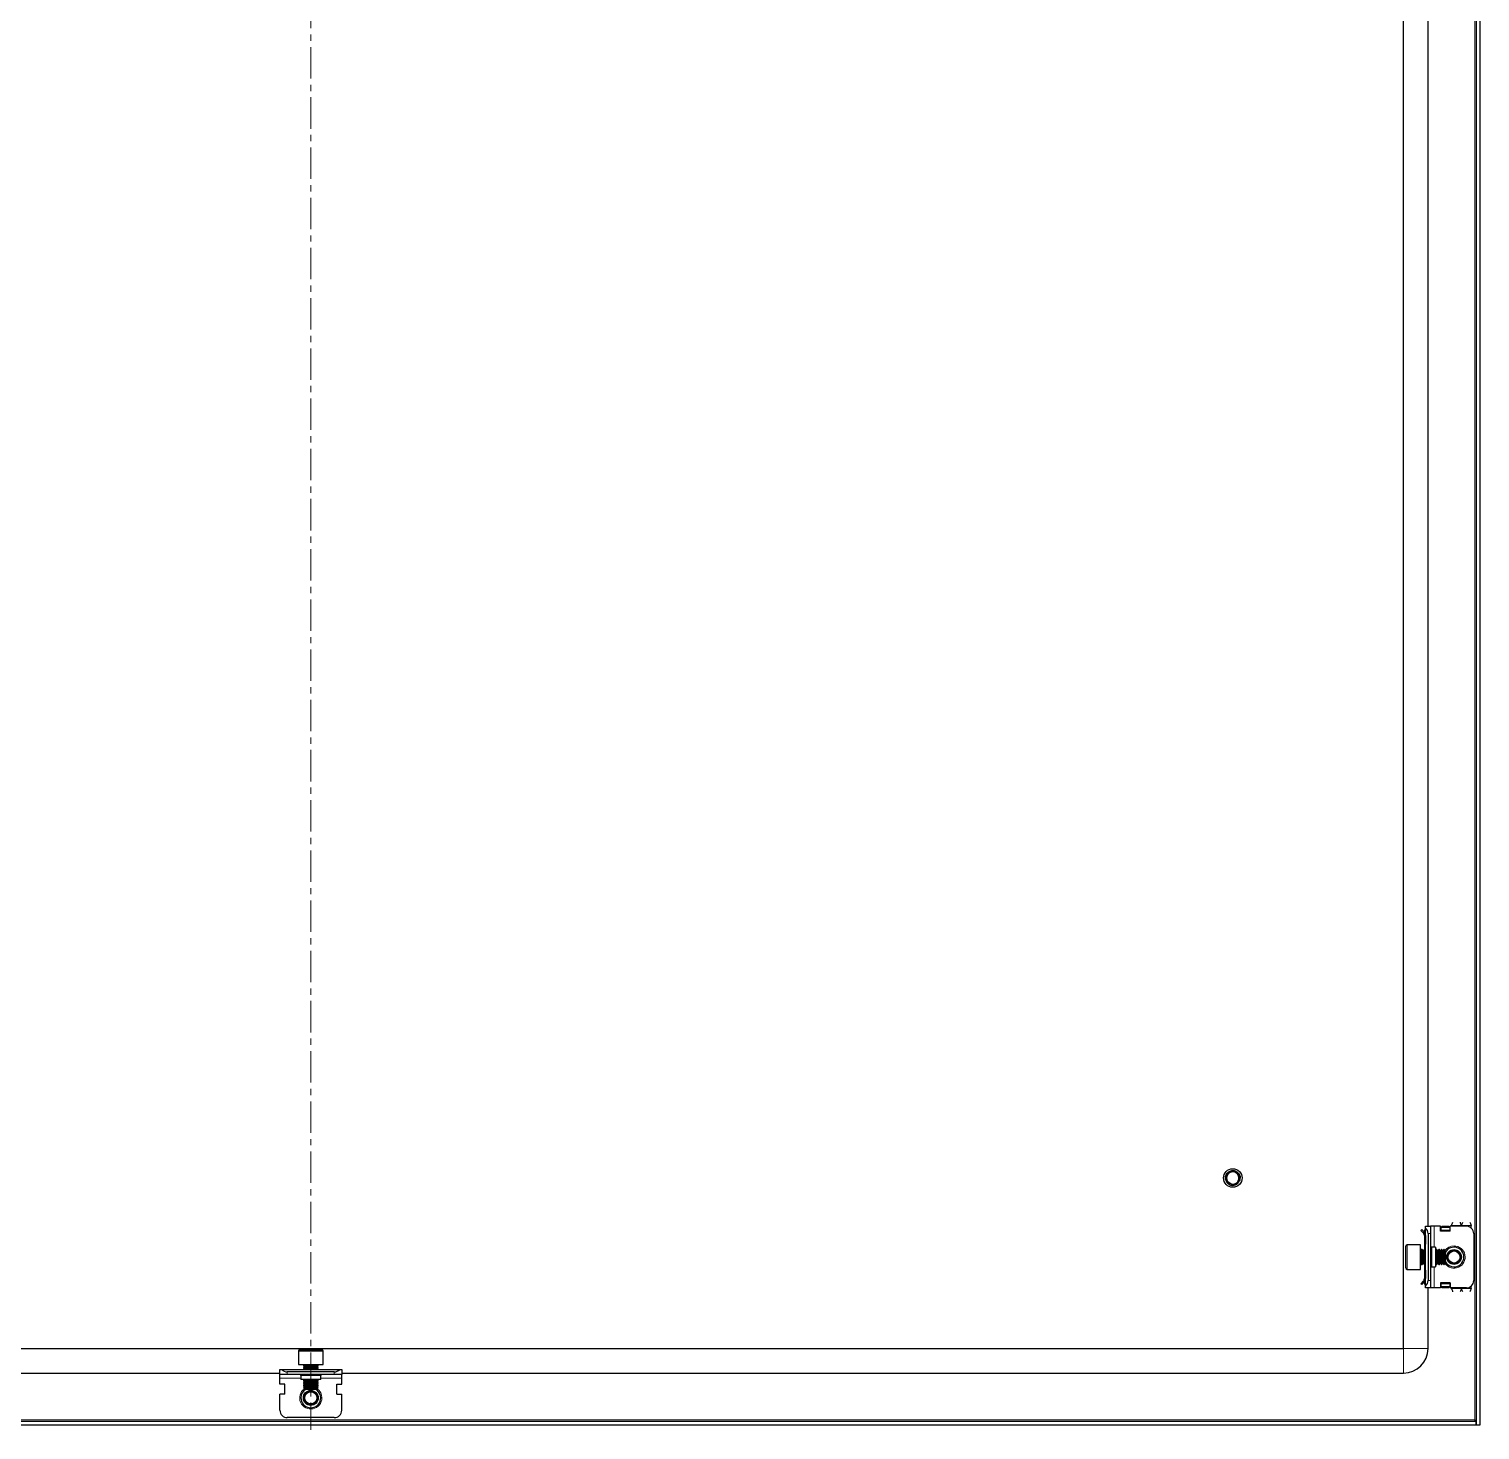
# Model space of a CAD drawing. Header units: millimetres. Extents: x -456 to 1943, y -979 to 1408.
# Drawn here: x 1356 to 1943, y -860 to -293 of the extents above; entities that cross this region are included whole.
import ezdxf

# ---------------------------------------------------------------- set-up
doc = ezdxf.new("R2010")
doc.units = ezdxf.units.MM
doc.linetypes.add('CENTERX2', pattern=[20.32, 12.7, -2.54, 2.54, -2.54])
doc.layers.add('FORMAT', color=7, linetype='Continuous')

msp = doc.modelspace()

# ---------------------------------------------------------------- linework, layer by layer
at = {"color": 8, "linetype": 'Continuous', "lineweight": 18}
for p, q in [((1940.56, 1300.48), (1940.56, -856.32)), ((1920.66, -779.92), (1920.16, -779.92)), ((1920.66, -779.42), (1920.45, -779.21)), ((1924.16, -777.92), (1924.16, -786.42)), ((1930.41, -779.57), (1926.91, -779.57)), ((1931.16, -777.67), (1935.16, -777.67)), ((1939.16, -777.67), (1935.16, -777.67)), ((1913.26, -785.42), (1913.26, -787.73)), ((1922.66, -780.92), (1921.66, -780.92)), ((1923.16, -786.42), (1923.16, -794.42)), ((1913.26, -787.73), (1913.26, -795.42)), ((1918.91, -787.42), (1918.91, -793.42)), ((1924.16, -794.42), (1924.16, -802.92)), ((1920.66, -800.92), (1920.16, -800.92)), ((1920.66, -801.42), (1920.45, -801.63)), ((1921.66, -799.92), (1922.66, -799.92)), ((1926.91, -801.27), (1930.41, -801.27)), ((1935.16, -803.17), (1931.16, -803.17)), ((1939.16, -803.17), (1935.16, -803.17)), ((1911.66, -827.42), (1911.66, -837.42)), ((1911.66, -827.42), (1921.66, -827.42)), ((1472.35, -828.52), (1464.66, -828.52)), ((1474.66, -828.52), (1472.35, -828.52)), ((1460.16, -836.92), (1460.16, -837.92)), ((1473.66, -838.42), (1465.66, -838.42)), ((1472.66, -834.17), (1466.66, -834.17)), ((1479.16, -837.92), (1479.16, -836.92)), ((1465.66, -839.42), (1457.16, -839.42)), ((1482.16, -839.42), (1473.66, -839.42)), ((1940.56, -856.32), (998.76, -856.32))]:
    msp.add_line(p, q, dxfattribs=at)
at = {"color": 7, "linetype": 'Continuous', "lineweight": 25}
for p, q in [((1941.16, 1302.58), (1941.16, -858.42)), ((1942.66, 1302.58), (1942.66, -858.42)), ((1911.66, -827.42), (1911.66, 1271.58)), ((1921.66, -777.92), (1921.66, -102.92)), ((1839.88, -757.3), (1839.98, -757.12)), ((1839.89, -757.31), (1839.99, -757.12)), ((1840.39, -756.46), (1840.56, -756.33)), ((1842.06, -755.48), (1842.02, -755.49)), ((1843.2, -755.47), (1843.16, -755.46)), ((1843.38, -755.51), (1843.34, -755.5)), ((1843.56, -755.56), (1843.51, -755.55)), ((1843.56, -755.61), (1843.77, -755.64)), ((1843.74, -755.62), (1843.69, -755.6)), ((1844.09, -755.79), (1844.05, -755.76)), ((1844.09, -755.79), (1844.09, -755.89)), ((1844.09, -755.79), (1844.23, -755.9)), ((1844.27, -755.89), (1844.23, -755.86)), ((1844.44, -756.01), (1844.4, -755.98)), ((1844.44, -756.01), (1844.65, -756.19)), ((1844.6, -756.13), (1844.56, -756.1)), ((1844.75, -756.27), (1844.72, -756.24)), ((1844.89, -756.41), (1844.86, -756.38)), ((1839.67, -758.23), (1839.66, -758.27)), ((1839.66, -758.42), (1839.66, -758.42)), ((1839.67, -758.23), (1839.73, -757.91)), ((1839.69, -758.02), (1839.68, -758.07)), ((1839.72, -757.82), (1839.71, -757.86)), ((1839.77, -757.62), (1839.76, -757.67)), ((1839.82, -757.44), (1839.81, -757.48)), ((1840.37, -759.29), (1840.2, -758.88)), ((1840.5, -760.5), (1840.38, -760.37)), ((1840.39, -760.38), (1840.4, -760.4)), ((1840.5, -760.5), (1840.53, -760.54)), ((1840.64, -760.64), (1840.68, -760.67)), ((1840.8, -760.77), (1840.84, -760.8)), ((1840.96, -760.9), (1841.01, -760.92)), ((1842.46, -761.41), (1843.21, -761.35)), ((1843.35, -761.34), (1843.4, -761.33)), ((1843.54, -761.29), (1843.59, -761.27)), ((1843.73, -761.22), (1843.78, -761.2)), ((1844.11, -761.05), (1843.88, -761.13)), ((1843.92, -761.14), (1843.97, -761.12)), ((1844.28, -760.94), (1844.08, -761.06)), ((1844.1, -760.98), (1844.15, -761.02)), ((1844.11, -761.05), (1844.15, -761.02)), ((1845.47, -757.38), (1845.47, -757.37)), ((1845.58, -759.13), (1845.5, -759.36)), ((1845.53, -757.56), (1845.52, -757.52)), ((1845.52, -759.31), (1845.54, -759.27)), ((1845.58, -757.74), (1845.57, -757.69)), ((1845.58, -759.13), (1845.59, -759.08)), ((1845.62, -757.92), (1845.61, -757.88)), ((1845.62, -758.93), (1845.63, -758.88)), ((1845.66, -758.31), (1845.63, -758.55)), ((1845.64, -758.11), (1845.64, -758.07)), ((1845.64, -758.72), (1845.65, -758.67)), ((1845.66, -758.31), (1845.66, -758.26)), ((1845.66, -758.51), (1845.66, -758.46)), ((1919.1, -779.28), (1918.75, -779.64)), ((1919.72, -780.61), (1918.75, -779.64)), ((1920.07, -780.26), (1919.1, -779.28)), ((1919.72, -780.61), (1920.07, -780.26)), ((1920.16, -779.92), (1920.16, -780.32)), ((1920.45, -779.21), (1920.66, -779.01)), ((1920.66, -777.92), (1922.66, -777.92)), ((1920.66, -778.69), (1920.66, -777.92)), ((1920.66, -802.16), (1920.66, -778.69)), ((1922.66, -777.92), (1922.66, -780.92)), ((1924.16, -777.92), (1922.66, -777.92)), ((1926.66, -777.92), (1924.16, -777.92)), ((1926.66, -779.92), (1926.66, -777.92)), ((1930.66, -779.92), (1926.66, -779.92)), ((1926.91, -778.3), (1927.41, -777.95)), ((1927.41, -778.3), (1926.91, -778.65)), ((1926.91, -778.65), (1926.91, -778.3)), ((1926.91, -779.57), (1926.91, -778.65)), ((1926.91, -779.92), (1926.91, -779.57)), ((1927.41, -777.95), (1927.41, -778.3)), ((1927.41, -777.95), (1929.91, -777.95)), ((1927.41, -778.3), (1929.91, -778.3)), ((1929.91, -778.3), (1929.91, -777.95)), ((1929.91, -777.95), (1930.41, -778.3)), ((1930.41, -778.65), (1929.91, -778.3)), ((1930.41, -778.3), (1930.41, -778.65)), ((1930.41, -778.65), (1930.41, -779.57)), ((1930.41, -779.57), (1930.41, -779.92)), ((1930.46, -778.04), (1930.46, -779.92)), ((1930.66, -778.04), (1930.46, -778.04)), ((1930.66, -779.92), (1930.66, -777.92)), ((1937.16, -777.92), (1930.66, -777.92)), ((1931.16, -777.92), (1931.16, -777.67)), ((1939.16, -778.69), (1939.16, -777.67)), ((1912.66, -788.05), (1912.66, -786.02)), ((1918.66, -785.42), (1913.26, -785.42)), ((1918.66, -787.73), (1918.66, -785.42)), ((1920.16, -781.67), (1920.66, -781.67)), ((1920.16, -781.67), (1920.16, -785.17)), ((1920.66, -785.17), (1920.16, -785.17)), ((1920.16, -785.17), (1920.16, -787.42)), ((1920.66, -781.67), (1920.66, -785.17)), ((1921.66, -780.92), (1921.66, -799.92)), ((1922.66, -780.92), (1922.66, -799.92)), ((1924.66, -786.42), (1923.16, -786.42)), ((1924.66, -786.42), (1924.66, -794.42)), ((1940.16, -780.92), (1940.16, -799.92)), ((1912.66, -794.82), (1912.66, -788.05)), ((1918.66, -795.42), (1918.66, -787.73)), ((1919.27, -787.42), (1918.91, -787.42)), ((1919.66, -787.98), (1919.27, -787.42)), ((1919.27, -792.95), (1919.27, -787.42)), ((1920.05, -787.42), (1919.66, -787.98)), ((1919.66, -792.48), (1919.66, -787.98)), ((1920.27, -787.42), (1920.05, -787.42)), ((1920.05, -792.95), (1920.05, -787.42)), ((1920.66, -787.98), (1920.27, -787.42)), ((1920.27, -792.95), (1920.27, -787.42)), ((1925.05, -787.42), (1924.66, -787.98)), ((1925.27, -787.42), (1925.05, -787.42)), ((1925.05, -792.95), (1925.05, -787.42)), ((1925.66, -787.98), (1925.27, -787.42)), ((1925.27, -792.95), (1925.27, -787.42)), ((1926.05, -787.42), (1925.66, -787.98)), ((1925.66, -792.48), (1925.66, -787.98)), ((1926.27, -787.42), (1926.05, -787.42)), ((1926.05, -792.95), (1926.05, -787.42)), ((1926.66, -787.98), (1926.27, -787.42)), ((1926.27, -792.95), (1926.27, -787.42)), ((1927.05, -787.42), (1926.66, -787.98)), ((1926.66, -792.48), (1926.66, -787.98)), ((1927.27, -787.42), (1927.05, -787.42)), ((1927.05, -792.95), (1927.05, -787.42)), ((1927.66, -787.98), (1927.27, -787.42)), ((1927.27, -792.95), (1927.27, -787.42)), ((1928.05, -787.42), (1927.66, -787.98)), ((1927.66, -792.48), (1927.66, -787.98)), ((1928.11, -787.42), (1928.05, -787.42)), ((1928.05, -792.95), (1928.05, -787.42)), ((1928.66, -787.98), (1928.11, -787.42)), ((1928.11, -788.8), (1928.11, -787.42)), ((1928.11, -793.42), (1928.11, -788.8)), ((1928.66, -789.1), (1928.66, -787.98)), ((1928.66, -792.87), (1928.66, -789.1)), ((1913.26, -795.42), (1918.66, -795.42)), ((1918.91, -793.42), (1919.27, -793.42)), ((1919.27, -793.42), (1919.66, -792.87)), ((1919.27, -793.42), (1919.27, -792.95)), ((1919.66, -792.87), (1919.66, -792.48)), ((1919.66, -792.87), (1920.05, -793.42)), ((1920.05, -793.42), (1920.05, -792.95)), ((1920.05, -793.42), (1920.27, -793.42)), ((1920.16, -793.42), (1920.16, -795.67)), ((1920.16, -795.67), (1920.66, -795.67)), ((1920.16, -795.67), (1920.16, -799.17)), ((1920.27, -793.42), (1920.66, -792.87)), ((1920.27, -793.42), (1920.27, -792.95)), ((1920.66, -795.67), (1920.66, -799.17)), ((1923.16, -794.42), (1924.66, -794.42)), ((1924.66, -792.87), (1925.05, -793.42)), ((1925.05, -793.42), (1925.05, -792.95)), ((1925.05, -793.42), (1925.27, -793.42)), ((1925.27, -793.42), (1925.66, -792.87)), ((1925.27, -793.42), (1925.27, -792.95)), ((1925.66, -792.87), (1925.66, -792.48)), ((1925.66, -792.87), (1926.05, -793.42)), ((1926.05, -793.42), (1926.05, -792.95)), ((1926.05, -793.42), (1926.27, -793.42)), ((1926.27, -793.42), (1926.66, -792.87)), ((1926.27, -793.42), (1926.27, -792.95)), ((1926.66, -792.87), (1926.66, -792.48)), ((1926.66, -792.87), (1927.05, -793.42)), ((1927.05, -793.42), (1927.05, -792.95)), ((1927.05, -793.42), (1927.27, -793.42)), ((1927.27, -793.42), (1927.66, -792.87)), ((1927.27, -793.42), (1927.27, -792.95)), ((1927.66, -792.87), (1927.66, -792.48)), ((1927.66, -792.87), (1928.05, -793.42)), ((1928.05, -793.42), (1928.05, -792.95)), ((1928.05, -793.42), (1928.11, -793.42)), ((1928.11, -793.42), (1928.66, -792.87)), ((1919.72, -800.23), (1918.75, -801.21)), ((1919.1, -801.56), (1918.75, -801.21)), ((1920.07, -800.59), (1919.1, -801.56)), ((1919.72, -800.23), (1920.07, -800.59)), ((1920.16, -799.17), (1920.66, -799.17)), ((1920.16, -800.92), (1920.16, -800.46)), ((1920.66, -801.84), (1920.45, -801.63)), ((1920.66, -802.92), (1920.66, -802.16)), ((1922.66, -802.92), (1920.66, -802.92)), ((1921.66, -827.42), (1921.66, -802.92)), ((1922.66, -799.92), (1922.66, -802.92)), ((1924.16, -802.92), (1922.66, -802.92)), ((1926.66, -802.92), (1924.16, -802.92)), ((1930.66, -800.92), (1926.66, -800.92)), ((1926.66, -800.92), (1926.66, -802.92)), ((1926.91, -801.27), (1926.91, -800.92)), ((1926.91, -802.19), (1926.91, -801.27)), ((1926.91, -802.19), (1927.41, -802.54)), ((1926.91, -802.54), (1926.91, -802.19)), ((1927.41, -802.9), (1926.91, -802.54)), ((1929.91, -802.54), (1927.41, -802.54)), ((1927.41, -802.54), (1927.41, -802.9)), ((1929.91, -802.9), (1927.41, -802.9)), ((1929.91, -802.54), (1930.41, -802.19)), ((1929.91, -802.9), (1929.91, -802.54)), ((1930.41, -802.54), (1929.91, -802.9)), ((1930.41, -800.92), (1930.41, -801.27)), ((1930.41, -801.27), (1930.41, -802.19)), ((1930.41, -802.19), (1930.41, -802.54)), ((1930.46, -800.92), (1930.46, -802.8)), ((1930.46, -802.8), (1930.66, -802.8)), ((1930.66, -800.92), (1930.66, -802.92)), ((1937.16, -802.92), (1930.66, -802.92)), ((1931.16, -803.17), (1931.16, -802.92)), ((1939.16, -803.17), (1939.16, -802.16)), ((1027.66, -827.42), (1911.66, -827.42)), ((1464.66, -828.52), (1464.66, -833.92)), ((1465.26, -827.92), (1472.03, -827.92)), ((1472.03, -827.92), (1474.06, -827.92)), ((1474.66, -833.92), (1474.66, -828.52)), ((1027.66, -837.42), (1457.16, -837.42)), ((1457.16, -837.92), (1457.16, -835.92)), ((1457.16, -835.92), (1457.92, -835.92)), ((1460.16, -837.92), (1457.16, -837.92)), ((1457.16, -839.42), (1457.16, -837.92)), ((1457.92, -835.92), (1481.4, -835.92)), ((1479.16, -836.92), (1460.16, -836.92)), ((1479.16, -837.92), (1460.16, -837.92)), ((1464.66, -833.92), (1472.35, -833.92)), ((1465.66, -838.42), (1465.66, -839.92)), ((1466.66, -834.17), (1466.66, -834.53)), ((1466.66, -834.53), (1467.21, -834.92)), ((1466.66, -834.53), (1467.13, -834.53)), ((1467.21, -834.92), (1466.66, -835.31)), ((1466.66, -835.31), (1466.66, -835.53)), ((1466.66, -835.31), (1467.13, -835.31)), ((1466.66, -835.53), (1467.21, -835.92)), ((1466.66, -835.53), (1467.13, -835.53)), ((1467.13, -834.53), (1472.66, -834.53)), ((1467.13, -835.31), (1472.66, -835.31)), ((1467.13, -835.53), (1472.66, -835.53)), ((1467.21, -834.92), (1467.6, -834.92)), ((1467.6, -834.92), (1472.11, -834.92)), ((1472.11, -834.92), (1472.66, -834.53)), ((1472.66, -835.31), (1472.11, -834.92)), ((1472.11, -835.92), (1472.66, -835.53)), ((1472.35, -833.92), (1474.66, -833.92)), ((1472.66, -834.53), (1472.66, -834.17)), ((1472.66, -835.53), (1472.66, -835.31)), ((1473.66, -839.92), (1473.66, -838.42)), ((1482.16, -837.92), (1479.16, -837.92)), ((1481.4, -835.92), (1482.16, -835.92)), ((1482.16, -835.92), (1482.16, -837.92)), ((1482.16, -837.42), (1911.66, -837.42)), ((1482.16, -839.42), (1482.16, -837.92)), ((1457.16, -841.92), (1457.16, -839.42)), ((1459.16, -841.92), (1457.16, -841.92)), ((1459.16, -845.92), (1459.16, -841.92)), ((1473.66, -839.92), (1465.66, -839.92)), ((1467.21, -839.92), (1466.66, -840.31)), ((1466.66, -840.31), (1466.66, -840.53)), ((1466.66, -840.31), (1467.13, -840.31)), ((1466.66, -840.53), (1467.21, -840.92)), ((1466.66, -840.53), (1467.13, -840.53)), ((1467.21, -840.92), (1466.66, -841.31)), ((1466.66, -841.31), (1466.66, -841.53)), ((1466.66, -841.31), (1467.13, -841.31)), ((1466.66, -841.53), (1467.21, -841.92)), ((1466.66, -841.53), (1467.13, -841.53)), ((1467.21, -841.92), (1466.66, -842.31)), ((1466.66, -842.31), (1466.66, -842.53)), ((1466.66, -842.31), (1467.13, -842.31)), ((1466.66, -842.53), (1467.21, -842.92)), ((1466.66, -842.53), (1467.13, -842.53)), ((1467.21, -842.92), (1466.66, -843.31)), ((1466.66, -843.31), (1466.66, -843.37)), ((1466.66, -843.31), (1467.13, -843.31)), ((1466.66, -843.37), (1467.21, -843.92)), ((1466.66, -843.37), (1471.28, -843.37)), ((1467.13, -840.31), (1472.66, -840.31)), ((1467.13, -840.53), (1472.66, -840.53)), ((1467.13, -841.31), (1472.66, -841.31)), ((1467.13, -841.53), (1472.66, -841.53)), ((1467.13, -842.31), (1472.66, -842.31)), ((1467.13, -842.53), (1472.66, -842.53)), ((1467.13, -843.31), (1472.66, -843.31)), ((1467.21, -840.92), (1467.6, -840.92)), ((1467.21, -841.92), (1467.6, -841.92)), ((1467.21, -842.92), (1467.6, -842.92)), ((1467.21, -843.92), (1470.98, -843.92)), ((1467.6, -840.92), (1472.11, -840.92)), ((1467.6, -841.92), (1472.11, -841.92)), ((1467.6, -842.92), (1472.11, -842.92)), ((1470.98, -843.92), (1472.11, -843.92)), ((1471.28, -843.37), (1472.66, -843.37)), ((1472.66, -840.31), (1472.11, -839.92)), ((1472.11, -840.92), (1472.66, -840.53)), ((1472.66, -841.31), (1472.11, -840.92)), ((1472.11, -841.92), (1472.66, -841.53)), ((1472.66, -842.31), (1472.11, -841.92)), ((1472.11, -842.92), (1472.66, -842.53)), ((1472.66, -843.31), (1472.11, -842.92)), ((1472.11, -843.92), (1472.66, -843.37)), ((1472.66, -840.53), (1472.66, -840.31)), ((1472.66, -841.53), (1472.66, -841.31)), ((1472.66, -842.53), (1472.66, -842.31)), ((1472.66, -843.37), (1472.66, -843.31)), ((1480.16, -841.92), (1482.16, -841.92)), ((1480.16, -845.92), (1480.16, -841.92)), ((1482.16, -841.92), (1482.16, -839.42)), ((1457.16, -852.42), (1457.16, -845.92)), ((1459.16, -845.92), (1457.16, -845.92)), ((1480.16, -845.92), (1482.16, -845.92)), ((1482.16, -852.42), (1482.16, -845.92)), ((1940.96, -856.92), (998.36, -856.92)), ((1479.16, -855.42), (1460.16, -855.42)), ((1940.56, -856.32), (1940.8, -856.92)), ((1940.96, -856.92), (1940.96, -858.42)), ((1940.96, -858.42), (998.36, -858.42)), ((1942.66, -858.42), (1941.16, -858.42))]:
    msp.add_line(p, q, dxfattribs=at)
for centre, radius in [((1842.66, -758.42), 3.75), ((1932.16, -790.42), 3), ((1932.16, -790.42), 2.76), ((1932.16, -790.42), 2.45), ((1469.66, -847.42), 3), ((1469.66, -847.42), 2.76), ((1469.66, -847.42), 2.45)]:
    msp.add_circle(centre, radius, dxfattribs=at)
for centre, radius, start, end in [((1842.66, -758.42), 2.5, 108.59442, 168.59442), ((1842.66, -758.42), 2.5, 48.59442, 108.59442), ((1842.66, -758.42), 2.5, 348.59442, 48.59442), ((1842.66, -758.42), 3, 180, 220.74374), ((1842.66, -758.42), 2.5, 168.59442, 190.51652), ((1842.66, -758.42), 3, 239.92857, 266.21929), ((1842.66, -758.42), 2.5, 255.88813, 288.59442), ((1842.66, -758.42), 2.5, 288.59442, 348.59442), ((1921.16, -779.92), 1, 135, 180), ((1918.66, -780.92), 3, 360, 48.18969), ((1937.16, -780.92), 3, 0, 90), ((1913.26, -786.02), 0.6, 90, 180), ((1923.16, -785.92), 0.5, 180, 270), ((1932.16, -790.42), 4, 270, 151.04498), ((1918.91, -787.17), 0.25, 180, 270), ((1932.16, -790.42), 4, 208.95502, 270), ((1913.26, -794.82), 0.6, 180, 270), ((1918.91, -793.67), 0.25, 90, 180), ((1923.16, -794.92), 0.5, 90, 180), ((1921.16, -800.92), 1, 180, 225), ((1918.66, -799.92), 3, 311.81031, 360), ((1937.16, -799.92), 3, 270, 0), ((1911.66, -827.42), 10, 270, 0), ((1465.26, -828.52), 0.6, 90, 180), ((1474.06, -828.52), 0.6, 0, 90), ((1460.16, -833.92), 3, 221.81031, 270), ((1465.16, -838.42), 0.5, 0, 90), ((1466.41, -834.17), 0.25, 0, 90), ((1472.91, -834.17), 0.25, 90, 180), ((1474.16, -838.42), 0.5, 90, 180), ((1479.16, -833.92), 3, 270, 318.18969), ((1469.66, -847.42), 4, 118.95502, 180), ((1469.66, -847.42), 4, 180, 61.04498), ((1460.16, -852.42), 3, 180, 270), ((1479.16, -852.42), 3, 270, 0)]:
    msp.add_arc(centre, radius, start, end, dxfattribs=at)
at = {"color": 8, "linetype": 'Continuous', "lineweight": 18}
for centre, start, end in [((1932.16, -790.42), 215.46217, 90), ((1932.16, -790.42), 90, 144.53783), ((1469.66, -847.42), 125.46217, 360), ((1469.66, -847.42), 360, 54.53783)]:
    msp.add_arc(centre, 4.5, start, end, dxfattribs=at)
at = {"color": 7, "linetype": 'Continuous', "lineweight": 25}
for points, knots in [([(1839.82, -757.44), (1840.03, -757.02), (1840.35, -756.37), (1840.94, -755.97), (1841.14, -755.84)], [0, 0, 0, 0, 0.657042, 1, 1, 1, 1]), ([(1839.9, -757.31), (1839.91, -757.25), (1839.94, -757.12), (1840.01, -757.01), (1840.04, -756.95)], [0, 0, 0, 0, 0.462482, 1, 1, 1, 1]), ([(1840.03, -757.03), (1840.06, -756.96), (1840.2, -756.62), (1840.51, -756.3), (1840.79, -756.08), (1840.83, -756.04)], [0, 0, 0, 0, 0.17549, 0.867074, 1, 1, 1, 1]), ([(1840.11, -756.9), (1840.13, -756.85), (1840.23, -756.55), (1840.48, -756.34), (1840.68, -756.17)], [0, 0, 0, 0, 0.171865, 1, 1, 1, 1]), ([(1841.5, -756.06), (1841.44, -756.1), (1841.11, -756.28), (1840.62, -756.75), (1840.31, -757.33), (1840.22, -757.67), (1840.21, -757.73)], [0, 0, 0, 0, 0.104785, 0.513079, 0.918136, 1, 1, 1, 1]), ([(1840.39, -756.46), (1840.39, -756.46), (1840.37, -756.48), (1840.36, -756.5), (1840.35, -756.51)], [0, 0, 0, 0, 0.2967964, 1, 1, 1, 1]), ([(1840.52, -756.32), (1840.51, -756.33), (1840.5, -756.34), (1840.49, -756.35), (1840.49, -756.35)], [0, 0, 0, 0, 0.4842322, 1, 1, 1, 1]), ([(1840.65, -756.19), (1840.65, -756.2), (1840.64, -756.21), (1840.62, -756.22), (1840.62, -756.22)], [0, 0, 0, 0, 0.485158, 1, 1, 1, 1]), ([(1840.8, -756.07), (1840.79, -756.07), (1840.78, -756.08), (1840.77, -756.09), (1840.76, -756.1)], [0, 0, 0, 0, 0.484546, 1, 1, 1, 1]), ([(1840.95, -755.95), (1840.95, -755.96), (1840.93, -755.97), (1840.92, -755.98), (1840.92, -755.98)], [0, 0, 0, 0, 0.4826873, 1, 1, 1, 1]), ([(1840.95, -755.95), (1840.97, -755.95), (1841.01, -755.91), (1841.07, -755.89), (1841.11, -755.87)], [0, 0, 0, 0, 0.230751, 1, 1, 1, 1]), ([(1841.12, -755.85), (1841.12, -755.85), (1841.1, -755.86), (1841.09, -755.87), (1841.08, -755.87)], [0, 0, 0, 0, 0.480194, 1, 1, 1, 1]), ([(1841.12, -755.85), (1841.15, -755.86), (1841.21, -755.9), (1841.29, -755.97), (1841.32, -756.02), (1841.34, -756.04)], [0, 0, 0, 0, 0.362858, 0.693435, 1, 1, 1, 1]), ([(1841.48, -756.11), (1841.47, -756.1), (1841.43, -756.09), (1841.36, -756.06), (1841.29, -756.02), (1841.2, -755.94), (1841.16, -755.88), (1841.14, -755.84)], [0, 0, 0, 0, 0.084477, 0.253367, 0.470159, 0.686909, 1, 1, 1, 1]), ([(1841.3, -755.75), (1841.3, -755.75), (1841.28, -755.76), (1841.27, -755.76), (1841.26, -755.77)], [0, 0, 0, 0, 0.477867, 1, 1, 1, 1]), ([(1841.42, -756.05), (1841.41, -756.03), (1841.4, -755.98), (1841.37, -755.91), (1841.32, -755.83), (1841.28, -755.79), (1841.26, -755.77)], [0, 0, 0, 0, 0.154183, 0.462567, 0.728091, 1, 1, 1, 1]), ([(1841.3, -755.75), (1841.33, -755.77), (1841.39, -755.81), (1841.45, -755.88), (1841.5, -755.96), (1841.53, -756.02), (1841.53, -756.06), (1841.53, -756.07)], [0, 0, 0, 0, 0.260762, 0.494805, 0.723794, 0.94279, 1, 1, 1, 1]), ([(1841.49, -755.66), (1841.48, -755.66), (1841.47, -755.67), (1841.45, -755.67), (1841.44, -755.68)], [0, 0, 0, 0, 0.4764859, 1, 1, 1, 1]), ([(1841.58, -756.07), (1841.58, -756.06), (1841.59, -756.01), (1841.57, -755.92), (1841.54, -755.83), (1841.5, -755.75), (1841.46, -755.7), (1841.44, -755.68)], [0, 0, 0, 0, 0.114393, 0.350182, 0.585971, 0.790611, 1, 1, 1, 1]), ([(1841.49, -755.66), (1841.51, -755.65), (1841.57, -755.62), (1841.64, -755.61), (1841.68, -755.6)], [0, 0, 0, 0, 0.301025, 1, 1, 1, 1]), ([(1841.49, -755.66), (1841.52, -755.68), (1841.57, -755.73), (1841.63, -755.81), (1841.67, -755.89), (1841.68, -755.97), (1841.69, -756.04), (1841.68, -756.07), (1841.68, -756.08)], [0, 0, 0, 0, 0.218347, 0.41099, 0.598711, 0.777744, 0.945667, 1, 1, 1, 1]), ([(1841.86, -756.05), (1841.85, -756.06), (1841.8, -756.07), (1841.72, -756.08), (1841.62, -756.08), (1841.55, -756.07), (1841.51, -756.06), (1841.5, -756.06)], [0, 0, 0, 0, 0.099011, 0.388276, 0.61301, 0.895384, 1, 1, 1, 1]), ([(1841.68, -755.58), (1841.68, -755.59), (1841.66, -755.59), (1841.64, -755.6), (1841.64, -755.6)], [0, 0, 0, 0, 0.476579, 1, 1, 1, 1]), ([(1841.71, -756.08), (1841.71, -756.08), (1841.73, -756.04), (1841.73, -755.97), (1841.74, -755.87), (1841.72, -755.77), (1841.69, -755.68), (1841.65, -755.63), (1841.64, -755.6)], [0, 0, 0, 0, 0.019058, 0.219488, 0.419831, 0.620151, 0.807785, 1, 1, 1, 1]), ([(1841.68, -755.58), (1841.71, -755.61), (1841.75, -755.66), (1841.8, -755.75), (1841.82, -755.83), (1841.83, -755.91), (1841.83, -755.98), (1841.82, -756.02), (1841.81, -756.04)], [0, 0, 0, 0, 0.213002, 0.396975, 0.575181, 0.744364, 0.902779, 1, 1, 1, 1]), ([(1841.88, -755.53), (1841.87, -755.53), (1841.85, -755.53), (1841.84, -755.54), (1841.83, -755.54)], [0, 0, 0, 0, 0.478977, 1, 1, 1, 1]), ([(1841.83, -756.04), (1841.85, -756.01), (1841.87, -755.96), (1841.89, -755.87), (1841.89, -755.78), (1841.88, -755.67), (1841.85, -755.59), (1841.83, -755.54)], [0, 0, 0, 0, 0.147065, 0.321231, 0.495346, 0.669443, 1, 1, 1, 1]), ([(1842.13, -755.82), (1842.12, -755.83), (1842.1, -755.88), (1842.04, -755.96), (1841.95, -756.02), (1841.89, -756.04), (1841.86, -756.05)], [0, 0, 0, 0, 0.153621, 0.528305, 0.811762, 1, 1, 1, 1]), ([(1841.88, -755.53), (1841.89, -755.56), (1841.93, -755.61), (1841.96, -755.7), (1841.97, -755.78), (1841.97, -755.86), (1841.95, -755.94), (1841.93, -755.99), (1841.91, -756.03), (1841.9, -756.04)], [0, 0, 0, 0, 0.195461, 0.359649, 0.517607, 0.666788, 0.806268, 0.936243, 1, 1, 1, 1]), ([(1841.95, -755.98), (1841.95, -755.98), (1841.98, -755.94), (1842.02, -755.86), (1842.04, -755.74), (1842.05, -755.65), (1842.04, -755.57), (1842.02, -755.52), (1842.02, -755.49)], [0, 0, 0, 0, 0.001313, 0.309582, 0.493731, 0.677835, 0.837663, 1, 1, 1, 1]), ([(1841.98, -755.99), (1842.01, -755.97), (1842.06, -755.93), (1842.1, -755.87), (1842.12, -755.83), (1842.13, -755.82)], [0, 0, 0, 0, 0.41332, 0.833507, 1, 1, 1, 1]), ([(1842.06, -755.48), (1842.07, -755.51), (1842.1, -755.56), (1842.11, -755.65), (1842.11, -755.73), (1842.1, -755.8), (1842.07, -755.89), (1842.02, -755.95), (1841.99, -755.99)], [0, 0, 0, 0, 0.162579, 0.32416, 0.478216, 0.623372, 0.759205, 1, 1, 1, 1]), ([(1842.02, -755.5), (1842.04, -755.49), (1842.16, -755.45), (1842.29, -755.44), (1842.39, -755.43)], [0, 0, 0, 0, 0.169871, 1, 1, 1, 1]), ([(1842.06, -755.48), (1842.09, -755.48), (1842.41, -755.41), (1843.05, -755.4), (1843.71, -755.59), (1844.04, -755.76), (1844.11, -755.79)], [0, 0, 0, 0, 0.044285, 0.46488, 0.894202, 1, 1, 1, 1]), ([(1844.1, -756.1), (1844.04, -756.07), (1843.71, -755.89), (1843.05, -755.71), (1842.42, -755.75), (1842.13, -755.82), (1842.13, -755.82)], [0, 0, 0, 0, 0.102158, 0.551599, 0.99962, 1, 1, 1, 1]), ([(1842.49, -755.45), (1842.56, -755.44), (1842.73, -755.41), (1842.9, -755.43), (1843, -755.44)], [0, 0, 0, 0, 0.399625, 1, 1, 1, 1]), ([(1843.18, -755.48), (1843.22, -755.49), (1843.36, -755.49), (1843.5, -755.54), (1843.59, -755.57)], [0, 0, 0, 0, 0.317385, 1, 1, 1, 1]), ([(1844.03, -756.08), (1844.03, -756.07), (1844.03, -756.04), (1844.03, -755.98), (1844.06, -755.88), (1844.09, -755.82), (1844.11, -755.79)], [0, 0, 0, 0, 0.058255, 0.305509, 0.64716, 1, 1, 1, 1]), ([(1844.31, -756.55), (1844.3, -756.54), (1844.27, -756.5), (1844.22, -756.44), (1844.17, -756.36), (1844.13, -756.27), (1844.11, -756.18), (1844.11, -756.13), (1844.1, -756.1)], [0, 0, 0, 0, 0.066273, 0.267344, 0.423096, 0.618734, 0.814089, 1, 1, 1, 1]), ([(1844.11, -756.1), (1844.13, -756.08), (1844.17, -756.03), (1844.21, -755.95), (1844.22, -755.89), (1844.23, -755.86)], [0, 0, 0, 0, 0.351509, 0.671861, 1, 1, 1, 1]), ([(1844.27, -755.89), (1844.27, -755.93), (1844.26, -755.99), (1844.23, -756.09), (1844.19, -756.17), (1844.15, -756.22), (1844.13, -756.24), (1844.13, -756.24)], [0, 0, 0, 0, 0.275174, 0.522846, 0.765225, 0.99702, 1, 1, 1, 1]), ([(1844.14, -756.29), (1844.15, -756.28), (1844.2, -756.26), (1844.26, -756.21), (1844.32, -756.14), (1844.37, -756.06), (1844.39, -756.01), (1844.4, -755.98)], [0, 0, 0, 0, 0.084965, 0.329338, 0.573716, 0.784411, 1, 1, 1, 1]), ([(1844.44, -756.01), (1844.43, -756.04), (1844.42, -756.11), (1844.38, -756.2), (1844.33, -756.28), (1844.27, -756.33), (1844.22, -756.37), (1844.19, -756.38), (1844.19, -756.39)], [0, 0, 0, 0, 0.222831, 0.420099, 0.612409, 0.79585, 0.967895, 1, 1, 1, 1]), ([(1844.2, -756.41), (1844.2, -756.41), (1844.24, -756.41), (1844.3, -756.38), (1844.39, -756.32), (1844.46, -756.26), (1844.52, -756.19), (1844.55, -756.13), (1844.56, -756.1)], [0, 0, 0, 0, 0.002693, 0.20821, 0.413641, 0.619057, 0.807274, 1, 1, 1, 1]), ([(1844.6, -756.13), (1844.59, -756.17), (1844.57, -756.23), (1844.52, -756.32), (1844.47, -756.38), (1844.4, -756.43), (1844.34, -756.47), (1844.3, -756.47), (1844.29, -756.48)], [0, 0, 0, 0, 0.219212, 0.409339, 0.593597, 0.768568, 0.932394, 1, 1, 1, 1]), ([(1844.3, -756.5), (1844.34, -756.5), (1844.4, -756.48), (1844.49, -756.44), (1844.58, -756.39), (1844.66, -756.32), (1844.7, -756.27), (1844.72, -756.24)], [0, 0, 0, 0, 0.190996, 0.383798, 0.576553, 0.78528, 1, 1, 1, 1]), ([(1844.76, -756.63), (1844.75, -756.63), (1844.73, -756.64), (1844.68, -756.66), (1844.59, -756.67), (1844.48, -756.65), (1844.38, -756.6), (1844.33, -756.56), (1844.31, -756.55)], [0, 0, 0, 0, 0.0458661, 0.2307436, 0.3874614, 0.6582461, 0.861978, 1, 1, 1, 1]), ([(1844.75, -756.27), (1844.74, -756.3), (1844.71, -756.36), (1844.65, -756.44), (1844.58, -756.49), (1844.51, -756.53), (1844.44, -756.56), (1844.4, -756.56), (1844.37, -756.56)], [0, 0, 0, 0, 0.211659, 0.390361, 0.562352, 0.724819, 0.876696, 1, 1, 1, 1]), ([(1844.39, -756.58), (1844.4, -756.58), (1844.47, -756.58), (1844.57, -756.56), (1844.68, -756.52), (1844.77, -756.46), (1844.82, -756.41), (1844.86, -756.38)], [0, 0, 0, 0, 0.046579, 0.362688, 0.551736, 0.740753, 1, 1, 1, 1]), ([(1844.4, -756.61), (1844.43, -756.62), (1844.49, -756.64), (1844.58, -756.65), (1844.67, -756.65), (1844.73, -756.63), (1844.76, -756.63)], [0, 0, 0, 0, 0.2517951, 0.502165, 0.752314, 1, 1, 1, 1]), ([(1844.89, -756.41), (1844.87, -756.43), (1844.84, -756.48), (1844.77, -756.54), (1844.7, -756.59), (1844.63, -756.61), (1844.56, -756.63), (1844.49, -756.63), (1844.45, -756.62), (1844.44, -756.62)], [0, 0, 0, 0, 0.169226, 0.337427, 0.497935, 0.649179, 0.790582, 0.922688, 1, 1, 1, 1]), ([(1845.5, -758.46), (1845.49, -758.39), (1845.47, -758), (1845.3, -757.32), (1844.93, -756.85), (1844.76, -756.63)], [0, 0, 0, 0, 0.108003, 0.585763, 1, 1, 1, 1]), ([(1844.89, -756.41), (1845.01, -756.56), (1845.29, -756.91), (1845.58, -757.57), (1845.63, -758.08), (1845.66, -758.33)], [0, 0, 0, 0, 0.274163, 0.639603, 1, 1, 1, 1]), ([(1844.97, -756.54), (1845.01, -756.58), (1845.15, -756.71), (1845.24, -756.89), (1845.31, -757.01)], [0, 0, 0, 0, 0.288707, 1, 1, 1, 1]), ([(1845.35, -757.12), (1845.37, -757.15), (1845.46, -757.29), (1845.5, -757.45), (1845.54, -757.58)], [0, 0, 0, 0, 0.192577, 1, 1, 1, 1]), ([(1840.15, -758.13), (1840.14, -758.15), (1840.13, -758.18), (1840.09, -758.23), (1840.03, -758.28), (1839.97, -758.33), (1839.89, -758.38), (1839.81, -758.4), (1839.73, -758.42), (1839.68, -758.42), (1839.66, -758.42)], [0, 0, 0, 0, 0.060221, 0.18113, 0.301988, 0.42281, 0.589437, 0.75603, 0.87711, 1, 1, 1, 1]), ([(1839.66, -758.43), (1839.66, -758.38), (1839.66, -758.3), (1839.67, -758.23), (1839.68, -758.2)], [0, 0, 0, 0, 0.6598587, 1, 1, 1, 1]), ([(1840.02, -758.29), (1839.99, -758.28), (1839.93, -758.26), (1839.84, -758.25), (1839.75, -758.25), (1839.69, -758.27), (1839.66, -758.27)], [0, 0, 0, 0, 0.237597, 0.516729, 0.755527, 1, 1, 1, 1]), ([(1839.66, -758.43), (1839.69, -758.41), (1839.75, -758.38), (1839.85, -758.35), (1839.91, -758.35), (1839.93, -758.35)], [0, 0, 0, 0, 0.371226, 0.708872, 1, 1, 1, 1]), ([(1840.59, -760.2), (1840.56, -760.18), (1840.32, -759.96), (1839.97, -759.5), (1839.73, -758.89), (1839.68, -758.54), (1839.66, -758.42)], [0, 0, 0, 0, 0.050685, 0.485619, 0.826643, 1, 1, 1, 1]), ([(1839.67, -758.23), (1839.7, -758.21), (1839.76, -758.18), (1839.86, -758.16), (1839.95, -758.16), (1840.03, -758.18), (1840.08, -758.2), (1840.1, -758.21)], [0, 0, 0, 0, 0.235039, 0.445532, 0.651268, 0.847853, 1, 1, 1, 1]), ([(1840.12, -758.18), (1840.1, -758.16), (1840.05, -758.12), (1839.96, -758.08), (1839.86, -758.06), (1839.77, -758.05), (1839.71, -758.06), (1839.68, -758.07)], [0, 0, 0, 0, 0.189173, 0.404697, 0.62022, 0.807935, 1, 1, 1, 1]), ([(1839.69, -758.02), (1839.72, -758.01), (1839.79, -757.99), (1839.88, -757.98), (1839.97, -757.99), (1840.05, -758.01), (1840.12, -758.04), (1840.15, -758.07), (1840.16, -758.08)], [0, 0, 0, 0, 0.214065, 0.402363, 0.585629, 0.760234, 0.923894, 1, 1, 1, 1]), ([(1840.18, -758.07), (1840.17, -758.06), (1840.14, -758.02), (1840.08, -757.97), (1839.99, -757.92), (1839.9, -757.88), (1839.81, -757.86), (1839.74, -757.86), (1839.71, -757.86)], [0, 0, 0, 0, 0.069872, 0.258455, 0.446951, 0.635422, 0.81547, 1, 1, 1, 1]), ([(1839.72, -757.82), (1839.73, -757.76), (1839.74, -757.68), (1839.78, -757.61), (1839.79, -757.59)], [0, 0, 0, 0, 0.6579883, 1, 1, 1, 1]), ([(1839.72, -757.82), (1839.76, -757.81), (1839.82, -757.8), (1839.92, -757.8), (1840, -757.82), (1840.08, -757.86), (1840.14, -757.9), (1840.17, -757.94), (1840.18, -757.95)], [0, 0, 0, 0, 0.208898, 0.388587, 0.562428, 0.727295, 0.881578, 1, 1, 1, 1]), ([(1840.19, -757.93), (1840.17, -757.9), (1840.14, -757.86), (1840.08, -757.8), (1840.01, -757.75), (1839.93, -757.71), (1839.84, -757.68), (1839.79, -757.67), (1839.76, -757.67)], [0, 0, 0, 0, 0.137266, 0.30795, 0.478578, 0.649185, 0.822833, 1, 1, 1, 1]), ([(1839.77, -757.62), (1839.8, -757.62), (1839.86, -757.62), (1839.95, -757.63), (1840.02, -757.66), (1840.09, -757.71), (1840.15, -757.76), (1840.19, -757.81), (1840.21, -757.85), (1840.22, -757.87)], [0, 0, 0, 0, 0.165667, 0.330522, 0.488809, 0.638525, 0.778629, 0.909213, 1, 1, 1, 1]), ([(1840.19, -757.78), (1840.18, -757.77), (1840.16, -757.73), (1840.11, -757.66), (1840.04, -757.59), (1839.96, -757.54), (1839.89, -757.5), (1839.84, -757.49), (1839.81, -757.48)], [0, 0, 0, 0, 0.0761511, 0.2767043, 0.47712, 0.6774733, 0.8375735, 1, 1, 1, 1]), ([(1839.82, -757.44), (1839.85, -757.44), (1839.91, -757.45), (1839.99, -757.48), (1840.06, -757.52), (1840.12, -757.58), (1840.16, -757.64), (1840.19, -757.7), (1840.22, -757.75), (1840.22, -757.79), (1840.22, -757.8)], [0, 0, 0, 0, 0.154027, 0.307095, 0.452862, 0.590123, 0.718565, 0.838856, 0.95247, 1, 1, 1, 1]), ([(1840.15, -758.09), (1840.14, -758.2), (1840.13, -758.46), (1840.17, -758.72), (1840.2, -758.88)], [0, 0, 0, 0, 0.408521, 1, 1, 1, 1]), ([(1840.21, -757.93), (1840.21, -757.94), (1840.2, -757.98), (1840.18, -758.04), (1840.16, -758.08), (1840.15, -758.09)], [0, 0, 0, 0, 0.157682, 0.80304, 1, 1, 1, 1]), ([(1840.21, -757.73), (1840.21, -757.77), (1840.22, -757.83), (1840.21, -757.9), (1840.21, -757.93)], [0, 0, 0, 0, 0.544473, 1, 1, 1, 1]), ([(1841.65, -760.65), (1841.58, -760.62), (1841.26, -760.46), (1840.75, -760.04), (1840.5, -759.54), (1840.37, -759.29)], [0, 0, 0, 0, 0.130652, 0.560007, 1, 1, 1, 1]), ([(1840.39, -760.38), (1840.4, -760.36), (1840.44, -760.31), (1840.5, -760.25), (1840.55, -760.22), (1840.59, -760.21), (1840.59, -760.2)], [0, 0, 0, 0, 0.315056, 0.630194, 0.945514, 1, 1, 1, 1]), ([(1840.95, -760.25), (1840.92, -760.24), (1840.86, -760.23), (1840.78, -760.23), (1840.7, -760.24), (1840.62, -760.26), (1840.51, -760.31), (1840.44, -760.36), (1840.4, -760.4)], [0, 0, 0, 0, 0.149407, 0.278563, 0.407661, 0.536722, 0.727045, 1, 1, 1, 1]), ([(1840.5, -760.5), (1840.51, -760.48), (1840.54, -760.42), (1840.6, -760.36), (1840.67, -760.31), (1840.74, -760.27), (1840.81, -760.25), (1840.89, -760.24), (1840.94, -760.25), (1840.96, -760.26)], [0, 0, 0, 0, 0.159446, 0.318034, 0.469983, 0.61348, 0.747649, 0.872856, 1, 1, 1, 1]), ([(1841.01, -760.3), (1841.01, -760.3), (1840.98, -760.3), (1840.91, -760.31), (1840.82, -760.33), (1840.74, -760.36), (1840.66, -760.4), (1840.59, -760.46), (1840.55, -760.51), (1840.53, -760.54)], [0, 0, 0, 0, 0.018281, 0.175639, 0.332896, 0.490097, 0.647274, 0.821632, 1, 1, 1, 1]), ([(1840.59, -760.2), (1840.61, -760.2), (1840.65, -760.19), (1840.74, -760.18), (1840.84, -760.19), (1840.93, -760.23), (1841, -760.28), (1841.09, -760.37), (1841.16, -760.49), (1841.18, -760.57), (1841.19, -760.61)], [0, 0, 0, 0, 0.0736464, 0.1695635, 0.351373, 0.4388934, 0.519676, 0.6829056, 0.8511995, 1, 1, 1, 1]), ([(1840.64, -760.64), (1840.65, -760.61), (1840.68, -760.54), (1840.73, -760.47), (1840.79, -760.41), (1840.86, -760.36), (1840.94, -760.33), (1840.99, -760.31), (1841.02, -760.31), (1841.03, -760.31)], [0, 0, 0, 0, 0.198035, 0.367663, 0.531495, 0.686664, 0.831818, 0.981917, 1, 1, 1, 1]), ([(1841.09, -760.38), (1841.08, -760.38), (1841.04, -760.39), (1840.96, -760.41), (1840.87, -760.46), (1840.79, -760.52), (1840.73, -760.59), (1840.69, -760.64), (1840.68, -760.67)], [0, 0, 0, 0, 0.0505, 0.241124, 0.431653, 0.622154, 0.808692, 1, 1, 1, 1]), ([(1840.8, -760.77), (1840.81, -760.74), (1840.82, -760.67), (1840.87, -760.59), (1840.92, -760.51), (1840.98, -760.46), (1841.04, -760.42), (1841.09, -760.41), (1841.1, -760.4)], [0, 0, 0, 0, 0.209239, 0.392702, 0.571062, 0.740844, 0.899958, 1, 1, 1, 1]), ([(1841.15, -760.48), (1841.13, -760.5), (1841.07, -760.52), (1840.99, -760.58), (1840.93, -760.64), (1840.87, -760.72), (1840.85, -760.78), (1840.84, -760.8)], [0, 0, 0, 0, 0.172104, 0.391099, 0.610089, 0.802801, 1, 1, 1, 1]), ([(1840.96, -760.9), (1840.97, -760.86), (1840.98, -760.79), (1841.01, -760.7), (1841.06, -760.62), (1841.11, -760.56), (1841.15, -760.53), (1841.17, -760.52)], [0, 0, 0, 0, 0.2402125, 0.454711, 0.6642872, 0.8645167, 1, 1, 1, 1]), ([(1841.2, -760.63), (1841.18, -760.65), (1841.13, -760.69), (1841.08, -760.76), (1841.03, -760.84), (1841.01, -760.9), (1841.01, -760.92)], [0, 0, 0, 0, 0.228254, 0.510351, 0.752319, 1, 1, 1, 1]), ([(1841.14, -761.01), (1841.14, -760.97), (1841.14, -760.9), (1841.17, -760.81), (1841.19, -760.75), (1841.21, -760.72), (1841.21, -760.72)], [0, 0, 0, 0, 0.357139, 0.680979, 0.998183, 1, 1, 1, 1]), ([(1841.19, -760.61), (1841.2, -760.62), (1841.21, -760.67), (1841.22, -760.75), (1841.21, -760.84), (1841.2, -760.93), (1841.17, -760.99), (1841.16, -761.02)], [0, 0, 0, 0, 0.113604, 0.31095, 0.508229, 0.75166, 1, 1, 1, 1]), ([(1842.05, -760.85), (1841.77, -760.79), (1841.47, -760.74), (1841.2, -760.61), (1841.19, -760.61)], [0, 0, 0, 0, 0.965671, 1, 1, 1, 1]), ([(1842.05, -760.85), (1841.96, -760.81), (1841.82, -760.75), (1841.69, -760.68), (1841.65, -760.65)], [0, 0, 0, 0, 0.681733, 1, 1, 1, 1]), ([(1843.21, -761.35), (1843.2, -761.33), (1843.18, -761.28), (1843.16, -761.21), (1843.16, -761.12), (1843.18, -761.05), (1843.22, -760.97), (1843.28, -760.89), (1843.37, -760.82), (1843.43, -760.8), (1843.46, -760.79)], [0, 0, 0, 0, 0.098631, 0.238541, 0.378532, 0.49895, 0.601027, 0.777401, 0.9101, 1, 1, 1, 1]), ([(1843.36, -760.84), (1843.35, -760.84), (1843.32, -760.87), (1843.29, -760.93), (1843.24, -761.01), (1843.21, -761.1), (1843.2, -761.19), (1843.2, -761.28), (1843.2, -761.33), (1843.21, -761.35)], [0, 0, 0, 0, 0.036757, 0.196192, 0.355485, 0.51469, 0.719746, 0.882005, 1, 1, 1, 1]), ([(1843.35, -761.34), (1843.34, -761.31), (1843.31, -761.26), (1843.28, -761.18), (1843.27, -761.1), (1843.28, -761.02), (1843.31, -760.92), (1843.35, -760.86), (1843.38, -760.83)], [0, 0, 0, 0, 0.16279, 0.324686, 0.479688, 0.626058, 0.76302, 1, 1, 1, 1]), ([(1843.44, -760.81), (1843.43, -760.83), (1843.4, -760.88), (1843.37, -760.97), (1843.35, -761.07), (1843.35, -761.19), (1843.38, -761.28), (1843.4, -761.33)], [0, 0, 0, 0, 0.13286, 0.29106, 0.491007, 0.69089, 1, 1, 1, 1]), ([(1843.54, -761.29), (1843.52, -761.26), (1843.48, -761.21), (1843.44, -761.12), (1843.42, -761.04), (1843.42, -760.96), (1843.43, -760.88), (1843.44, -760.82), (1843.46, -760.8), (1843.47, -760.79)], [0, 0, 0, 0, 0.198483, 0.367712, 0.531083, 0.685778, 0.830503, 0.965152, 1, 1, 1, 1]), ([(1843.46, -760.79), (1843.47, -760.79), (1843.52, -760.77), (1843.6, -760.76), (1843.69, -760.76), (1843.78, -760.77), (1843.87, -760.8), (1843.95, -760.83), (1844.03, -760.88), (1844.08, -760.93), (1844.11, -760.96), (1844.12, -760.97)], [0, 0, 0, 0, 0.04296, 0.1733, 0.274263, 0.401081, 0.527716, 0.654259, 0.780759, 0.936852, 1, 1, 1, 1]), ([(1843.55, -760.77), (1843.55, -760.78), (1843.53, -760.82), (1843.51, -760.89), (1843.5, -760.99), (1843.51, -761.09), (1843.54, -761.19), (1843.57, -761.24), (1843.59, -761.27)], [0, 0, 0, 0, 0.043388, 0.23288, 0.422274, 0.611632, 0.803279, 1, 1, 1, 1]), ([(1843.73, -761.22), (1843.71, -761.2), (1843.66, -761.15), (1843.61, -761.07), (1843.58, -760.99), (1843.56, -760.9), (1843.56, -760.83), (1843.57, -760.78), (1843.57, -760.77)], [0, 0, 0, 0, 0.208724, 0.39105, 0.568219, 0.73683, 0.894853, 1, 1, 1, 1]), ([(1843.67, -760.76), (1843.67, -760.79), (1843.66, -760.85), (1843.67, -760.95), (1843.69, -761.05), (1843.73, -761.13), (1843.76, -761.18), (1843.78, -761.2)], [0, 0, 0, 0, 0.181695, 0.396783, 0.61186, 0.803681, 1, 1, 1, 1]), ([(1843.92, -761.14), (1843.9, -761.12), (1843.84, -761.08), (1843.78, -761), (1843.74, -760.92), (1843.71, -760.84), (1843.71, -760.79), (1843.7, -760.76)], [0, 0, 0, 0, 0.234253, 0.442787, 0.646465, 0.841043, 1, 1, 1, 1]), ([(1843.81, -760.78), (1843.81, -760.78), (1843.81, -760.82), (1843.83, -760.89), (1843.86, -760.98), (1843.91, -761.06), (1843.95, -761.1), (1843.97, -761.12)], [0, 0, 0, 0, 0.00279, 0.269575, 0.536371, 0.765499, 1, 1, 1, 1]), ([(1844.11, -761.05), (1844.08, -761.03), (1844.02, -760.99), (1843.95, -760.92), (1843.91, -760.86), (1843.89, -760.82), (1843.89, -760.81)], [0, 0, 0, 0, 0.319514, 0.608493, 0.891527, 1, 1, 1, 1]), ([(1844.12, -760.97), (1844.2, -760.92), (1844.54, -760.69), (1845.03, -760.19), (1845.26, -759.63), (1845.36, -759.39)], [0, 0, 0, 0, 0.128781, 0.613629, 1, 1, 1, 1]), ([(1845.09, -758.99), (1845.1, -759.02), (1845.11, -759.08), (1845.15, -759.17), (1845.2, -759.24), (1845.26, -759.31), (1845.31, -759.36), (1845.35, -759.38), (1845.36, -759.39)], [0, 0, 0, 0, 0.182737, 0.363423, 0.543947, 0.724373, 0.904747, 1, 1, 1, 1]), ([(1845.36, -759.39), (1845.36, -759.39), (1845.33, -759.38), (1845.27, -759.35), (1845.21, -759.3), (1845.17, -759.25), (1845.13, -759.17), (1845.1, -759.07), (1845.1, -758.97), (1845.11, -758.92), (1845.11, -758.92)], [0, 0, 0, 0, 0.022761, 0.192243, 0.346896, 0.477535, 0.588677, 0.783334, 0.968624, 1, 1, 1, 1]), ([(1845.52, -759.31), (1845.49, -759.31), (1845.44, -759.31), (1845.35, -759.29), (1845.28, -759.25), (1845.21, -759.2), (1845.16, -759.15), (1845.13, -759.09), (1845.11, -759.05), (1845.1, -759.03)], [0, 0, 0, 0, 0.1648015, 0.3286622, 0.485343, 0.633184, 0.7714895, 0.9006567, 1, 1, 1, 1]), ([(1845.11, -758.92), (1845.12, -758.89), (1845.14, -758.81), (1845.19, -758.71), (1845.26, -758.62), (1845.33, -758.56), (1845.4, -758.51), (1845.45, -758.48), (1845.49, -758.46), (1845.5, -758.46)], [0, 0, 0, 0, 0.1251657, 0.3367685, 0.4886747, 0.6403706, 0.7919615, 0.9435026, 1, 1, 1, 1]), ([(1845.58, -759.13), (1845.54, -759.13), (1845.47, -759.14), (1845.38, -759.12), (1845.3, -759.1), (1845.23, -759.06), (1845.17, -759.01), (1845.14, -758.97), (1845.12, -758.95)], [0, 0, 0, 0, 0.207037, 0.38272, 0.55212, 0.712365, 0.86221, 1, 1, 1, 1]), ([(1845.12, -758.96), (1845.13, -758.98), (1845.15, -759.02), (1845.2, -759.09), (1845.28, -759.16), (1845.36, -759.21), (1845.45, -759.25), (1845.51, -759.26), (1845.54, -759.27)], [0, 0, 0, 0, 0.112687, 0.266978, 0.464332, 0.661607, 0.829157, 1, 1, 1, 1]), ([(1845.62, -758.93), (1845.58, -758.94), (1845.52, -758.95), (1845.42, -758.95), (1845.33, -758.94), (1845.25, -758.91), (1845.19, -758.87), (1845.15, -758.84), (1845.14, -758.82)], [0, 0, 0, 0, 0.205811, 0.38496, 0.558827, 0.724121, 0.878934, 1, 1, 1, 1]), ([(1845.15, -758.87), (1845.18, -758.89), (1845.22, -758.94), (1845.3, -759), (1845.39, -759.04), (1845.48, -759.07), (1845.55, -759.08), (1845.59, -759.08)], [0, 0, 0, 0, 0.183111, 0.381533, 0.579913, 0.787111, 1, 1, 1, 1]), ([(1845.18, -758.74), (1845.21, -758.76), (1845.26, -758.8), (1845.35, -758.84), (1845.44, -758.87), (1845.53, -758.89), (1845.59, -758.88), (1845.63, -758.88)], [0, 0, 0, 0, 0.19243, 0.403622, 0.614801, 0.805152, 1, 1, 1, 1]), ([(1845.64, -758.72), (1845.61, -758.73), (1845.55, -758.76), (1845.45, -758.77), (1845.36, -758.77), (1845.28, -758.75), (1845.22, -758.73), (1845.2, -758.71), (1845.2, -758.71)], [0, 0, 0, 0, 0.227908, 0.430276, 0.627707, 0.816134, 0.99284, 1, 1, 1, 1]), ([(1845.26, -758.62), (1845.27, -758.62), (1845.31, -758.65), (1845.38, -758.67), (1845.47, -758.69), (1845.56, -758.69), (1845.62, -758.68), (1845.65, -758.67)], [0, 0, 0, 0, 0.0501556, 0.3045132, 0.5588802, 0.7769031, 1, 1, 1, 1]), ([(1845.66, -758.51), (1845.63, -758.53), (1845.56, -758.56), (1845.47, -758.58), (1845.38, -758.59), (1845.33, -758.58), (1845.31, -758.58)], [0, 0, 0, 0, 0.293779, 0.558982, 0.818494, 1, 1, 1, 1]), ([(1845.53, -759.25), (1845.53, -759.28), (1845.51, -759.39), (1845.46, -759.49), (1845.42, -759.57)], [0, 0, 0, 0, 0.2181682, 1, 1, 1, 1]), ([(1845.43, -758.49), (1845.45, -758.49), (1845.5, -758.5), (1845.58, -758.49), (1845.63, -758.47), (1845.66, -758.46)], [0, 0, 0, 0, 0.236131, 0.613435, 1, 1, 1, 1]), ([(1845.55, -757.68), (1845.57, -757.72), (1845.63, -757.87), (1845.64, -758.03), (1845.65, -758.15)], [0, 0, 0, 0, 0.28291, 1, 1, 1, 1]), ([(1920.16, -781.67), (1920.14, -781.48), (1920.11, -781.19), (1919.92, -780.84), (1919.79, -780.69), (1919.72, -780.61)], [0, 0, 0, 0, 0.485042, 0.738404, 1, 1, 1, 1]), ([(1920.66, -781.67), (1920.63, -781.43), (1920.58, -780.95), (1920.3, -780.49), (1920.1, -780.29), (1920.07, -780.26)], [0, 0, 0, 0, 0.461863, 0.923726, 1, 1, 1, 1]), ([(1931.16, -777.67), (1931.26, -777.43), (1931.45, -776.94), (1931.64, -776.55), (1931.73, -776.35)], [0, 0, 0, 0, 0.502065, 1, 1, 1, 1]), ([(1934.59, -776.36), (1934.67, -776.52), (1934.84, -776.86), (1935.03, -777.35), (1935.14, -777.63), (1935.16, -777.67)], [0, 0, 0, 0, 0.4154826, 0.9171518, 1, 1, 1, 1]), ([(1935.16, -777.67), (1935.26, -777.43), (1935.45, -776.94), (1935.64, -776.55), (1935.73, -776.35)], [0, 0, 0, 0, 0.5020654, 1, 1, 1, 1]), ([(1938.59, -776.36), (1938.67, -776.52), (1938.84, -776.86), (1939.03, -777.35), (1939.14, -777.63), (1939.16, -777.67)], [0, 0, 0, 0, 0.415483, 0.917152, 1, 1, 1, 1]), ([(1919.72, -800.23), (1919.84, -800.08), (1920.02, -799.85), (1920.14, -799.48), (1920.15, -799.27), (1920.16, -799.17)], [0, 0, 0, 0, 0.485042, 0.738404, 1, 1, 1, 1]), ([(1920.07, -800.59), (1920.23, -800.4), (1920.53, -800.02), (1920.65, -799.49), (1920.66, -799.21), (1920.66, -799.17)], [0, 0, 0, 0, 0.461863, 0.923726, 1, 1, 1, 1]), ([(1931.73, -804.48), (1931.65, -804.33), (1931.48, -803.98), (1931.29, -803.49), (1931.18, -803.21), (1931.16, -803.17)], [0, 0, 0, 0, 0.4154826, 0.9171518, 1, 1, 1, 1]), ([(1935.16, -803.17), (1935.06, -803.42), (1934.87, -803.9), (1934.68, -804.3), (1934.59, -804.49)], [0, 0, 0, 0, 0.502065, 1, 1, 1, 1]), ([(1935.73, -804.48), (1935.65, -804.33), (1935.48, -803.98), (1935.29, -803.49), (1935.18, -803.21), (1935.16, -803.17)], [0, 0, 0, 0, 0.4154826, 0.9171518, 1, 1, 1, 1]), ([(1939.16, -803.17), (1939.06, -803.42), (1938.87, -803.9), (1938.68, -804.3), (1938.59, -804.49)], [0, 0, 0, 0, 0.502065, 1, 1, 1, 1]), ([(1940.96, -857.31), (1940.97, -857.33), (1941.12, -857.7), (1941.14, -858.07), (1941.16, -858.42)], [0, 0, 0, 0, 0.054097, 1, 1, 1, 1])]:
    msp.add_open_spline(points, degree=3, knots=knots, dxfattribs=at)
msp.add_open_spline([(1940.96, -856.92), (1940.93, -856.91), (1940.86, -856.89), (1940.76, -856.76), (1940.66, -856.56), (1940.59, -856.4), (1940.56, -856.32)], degree=3, dxfattribs=at)
at = {"layer": 'FORMAT', "linetype": 'CENTERX2', "lineweight": 18}
msp.add_line((1469.66, 1304.58), (1469.66, -860.42), dxfattribs=at)

doc.saveas('drawing.dxf')
